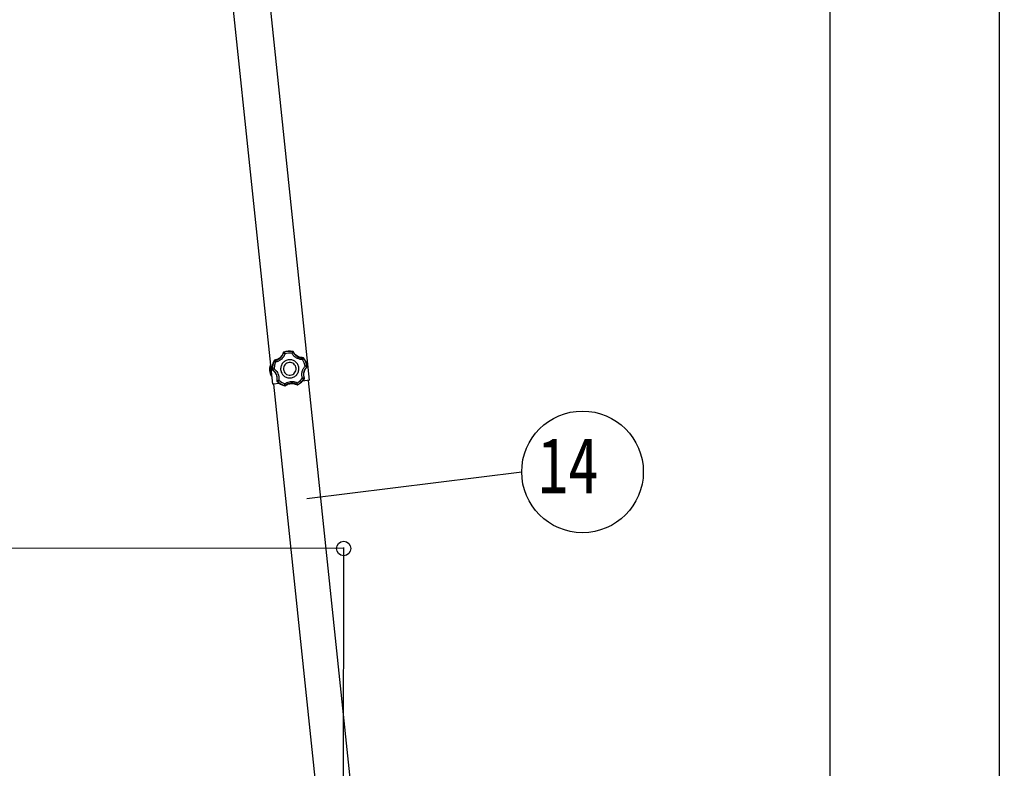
# Model space of a CAD drawing. Units: millimetres, scale not verified. Extents: x -10512 to 10512, y -7425 to 7425.
# Drawn here: x -4206 to -3045, y -4063 to -3176 of the extents above; entities that cross this region are included whole.
import ezdxf
from ezdxf.enums import TextEntityAlignment as Align

# ---------------------------------------------------------------- set-up
doc = ezdxf.new("R2010")
doc.units = ezdxf.units.MM
doc.header["$LTSCALE"] = 30
for name, color, linetype in [('0-4_YKK_13', 4, 'Continuous'), ('0-5_YKK_A1', 4, 'Continuous'), ('0-6_YKK_D', 6, 'Continuous')]:
    doc.layers.add(name, color=color, linetype=linetype)
doc.styles.add('ＭＳ ゴシック', font='')
doc.styles.get('ＭＳ ゴシック').set_extended_font_data('MS Gothic')

msp = doc.modelspace()

# ---------------------------------------------------------------- linework, layer by layer
at = {"layer": '0-4_YKK_13'}
for p, q in [((-3893.01, -3570.22), (-3893.32, -3570.56)), ((-3893.01, -3570.23), (-3893.32, -3570.56)), ((-3893.08, -3570.87), (-3893.32, -3570.56)), ((-3892.77, -3570.53), (-3893.08, -3570.87)), ((-3892.77, -3570.53), (-3893.08, -3570.87)), ((-3893.01, -3570.23), (-3892.77, -3570.53)), ((-3882.12, -3569.6), (-3881.94, -3569.26)), ((-3881.76, -3569.88), (-3882.12, -3569.6)), ((-3881.76, -3569.88), (-3882.12, -3569.6)), ((-3881.58, -3569.54), (-3881.94, -3569.26)), ((-3881.58, -3569.53), (-3881.94, -3569.26)), ((-3881.58, -3569.54), (-3881.76, -3569.88)), ((-3909, -3585.43), (-3908.29, -3585.37)), ((-3909, -3585.43), (-3908.44, -3591.9)), ((-3908.29, -3585.37), (-3907.16, -3598.32)), ((-3903.82, -3579.69), (-3904.19, -3579.95)), ((-3903.82, -3579.69), (-3904.19, -3579.95)), ((-3903.92, -3580.22), (-3904.19, -3579.95)), ((-3903.55, -3579.96), (-3903.92, -3580.23)), ((-3903.55, -3579.96), (-3903.92, -3580.22)), ((-3903.82, -3579.69), (-3903.55, -3579.96)), ((-3869.87, -3577.02), (-3869.66, -3576.7)), ((-3869.46, -3577.21), (-3869.87, -3577.02)), ((-3869.46, -3577.21), (-3869.87, -3577.02)), ((-3869.24, -3576.89), (-3869.66, -3576.7)), ((-3869.24, -3576.89), (-3869.66, -3576.7)), ((-3869.24, -3576.89), (-3869.46, -3577.21)), ((-3907.87, -3598.38), (-3908.44, -3591.9)), ((-3906.69, -3590.77), (-3906.33, -3590.64)), ((-3906.69, -3590.77), (-3906.47, -3591.17)), ((-3906.69, -3590.77), (-3906.47, -3591.17)), ((-3906.1, -3591.04), (-3906.47, -3591.17)), ((-3906.33, -3590.64), (-3906.1, -3591.04)), ((-3906.33, -3590.64), (-3906.1, -3591.04)), ((-3865.43, -3587.48), (-3865.28, -3587.05)), ((-3865.43, -3587.48), (-3865.28, -3587.05)), ((-3865.05, -3587.55), (-3865.43, -3587.48)), ((-3865.28, -3587.05), (-3864.9, -3587.12)), ((-3865.05, -3587.55), (-3864.9, -3587.12)), ((-3865.05, -3587.55), (-3864.9, -3587.12)), ((-3907.87, -3598.38), (-3907.16, -3598.32)), ((-3901.03, -3603.97), (-3900.69, -3603.8)), ((-3901.03, -3603.97), (-3900.9, -3604.41)), ((-3901.03, -3603.98), (-3900.9, -3604.41)), ((-3900.55, -3604.24), (-3900.9, -3604.41)), ((-3900.69, -3603.8), (-3900.55, -3604.24)), ((-3900.69, -3603.8), (-3900.55, -3604.24)), ((-3891.39, -3609.75), (-3890.94, -3609.66)), ((-3891.39, -3609.75), (-3890.94, -3609.66)), ((-3891.38, -3610.14), (-3891.39, -3609.75)), ((-3890.94, -3609.66), (-3890.93, -3610.04)), ((-3877.13, -3608.45), (-3876.67, -3608.46)), ((-3877.07, -3608.83), (-3877.13, -3608.45)), ((-3877.13, -3608.45), (-3876.67, -3608.46)), ((-3877.07, -3608.83), (-3876.62, -3608.84)), ((-3877.07, -3608.83), (-3876.62, -3608.84)), ((-3876.67, -3608.46), (-3876.62, -3608.84)), ((-3868.6, -3601.45), (-3868.55, -3600.99)), ((-3868.6, -3601.45), (-3868.55, -3600.99)), ((-3868.23, -3601.56), (-3868.6, -3601.45)), ((-3868.55, -3600.99), (-3868.18, -3601.1)), ((-3868.23, -3601.56), (-3868.18, -3601.1)), ((-3868.23, -3601.56), (-3868.18, -3601.1)), ((-3891.38, -3610.14), (-3890.93, -3610.04)), ((-3891.38, -3610.14), (-3890.93, -3610.04))]:
    msp.add_line(p, q, dxfattribs=at)
for points in [[(-3893.32, -3570.56), (-3893.51, -3571.21), (-3893.74, -3571.84), (-3893.97, -3572.38), (-3894.11, -3572.68), (-3894.26, -3572.98), (-3894.42, -3573.28), (-3894.58, -3573.57), (-3894.76, -3573.86), (-3895.37, -3574.76), (-3896.22, -3575.78), (-3897.18, -3576.71), (-3898.24, -3577.54), (-3899.37, -3578.24), (-3900.34, -3578.72), (-3900.65, -3578.85), (-3900.97, -3578.98), (-3901.28, -3579.09), (-3901.6, -3579.2), (-3901.92, -3579.3), (-3902.49, -3579.45), (-3903.15, -3579.58), (-3903.82, -3579.69)], [(-3903.55, -3579.96), (-3902.89, -3579.86), (-3902.24, -3579.72), (-3901.67, -3579.57), (-3901.35, -3579.47), (-3901.03, -3579.37), (-3900.72, -3579.26), (-3900.42, -3579.13), (-3900.11, -3579.01), (-3899.62, -3578.77), (-3899.04, -3578.47), (-3898.47, -3578.13), (-3898.17, -3577.93), (-3897.9, -3577.75), (-3897.63, -3577.55), (-3897.37, -3577.35), (-3897.11, -3577.14), (-3896.61, -3576.7), (-3895.7, -3575.75), (-3894.89, -3574.71), (-3894.37, -3573.91), (-3894.05, -3573.33), (-3893.76, -3572.73), (-3893.5, -3572.13), (-3893.28, -3571.5), (-3893.08, -3570.87)], [(-3893.08, -3570.87), (-3893.05, -3570.9), (-3892.97, -3570.95), (-3892.86, -3571.04), (-3892.71, -3571.14), (-3892.53, -3571.28), (-3892.33, -3571.43), (-3892.11, -3571.6), (-3891.88, -3571.78), (-3891.63, -3571.98), (-3891.39, -3572.18), (-3891.63, -3572.83), (-3891.9, -3573.47), (-3892.16, -3574.03), (-3892.32, -3574.34), (-3892.49, -3574.65), (-3892.66, -3574.95), (-3892.84, -3575.25), (-3893.03, -3575.54), (-3893.63, -3576.39), (-3894.52, -3577.44), (-3895.51, -3578.41), (-3895.87, -3578.71), (-3896.14, -3578.93), (-3896.41, -3579.14), (-3896.69, -3579.35), (-3896.98, -3579.55), (-3897.36, -3579.8), (-3897.95, -3580.16), (-3898.56, -3580.48), (-3899.18, -3580.78), (-3899.81, -3581.05), (-3900.46, -3581.29), (-3901.13, -3581.5), (-3901.8, -3581.68), (-3902.49, -3581.82)], [(-3881.94, -3569.26), (-3884.74, -3568.94), (-3887.54, -3568.99), (-3890.31, -3569.42), (-3893.01, -3570.22)], [(-3881.94, -3569.26), (-3884.74, -3568.94), (-3887.54, -3569), (-3890.31, -3569.43), (-3893.01, -3570.23)], [(-3882.12, -3569.6), (-3884.81, -3569.31), (-3887.51, -3569.36), (-3890.17, -3569.77), (-3892.77, -3570.53)], [(-3892.77, -3570.53), (-3892.74, -3570.57), (-3892.68, -3570.64), (-3892.58, -3570.75), (-3892.46, -3570.88), (-3892.32, -3571.05), (-3892.15, -3571.25), (-3891.97, -3571.46), (-3891.78, -3571.69), (-3891.59, -3571.93), (-3891.39, -3572.18)], [(-3883.2, -3571.46), (-3887.33, -3571.36), (-3891.39, -3572.18)], [(-3882.12, -3569.6), (-3882.15, -3569.64), (-3882.2, -3569.72), (-3882.27, -3569.84), (-3882.37, -3570), (-3882.48, -3570.19), (-3882.61, -3570.41), (-3882.75, -3570.65), (-3882.89, -3570.91), (-3883.05, -3571.18), (-3883.2, -3571.46)], [(-3881.76, -3569.88), (-3881.79, -3569.91), (-3881.85, -3569.98), (-3881.95, -3570.08), (-3882.08, -3570.21), (-3882.23, -3570.38), (-3882.4, -3570.56), (-3882.59, -3570.77), (-3882.79, -3570.99), (-3882.99, -3571.22), (-3883.2, -3571.46)], [(-3869.87, -3577.02), (-3869.89, -3577.06), (-3869.92, -3577.15), (-3869.96, -3577.29), (-3870.02, -3577.46), (-3870.09, -3577.67), (-3870.18, -3577.91), (-3870.27, -3578.17), (-3870.37, -3578.45), (-3870.48, -3578.74), (-3870.59, -3579.03), (-3871.3, -3579.01), (-3872, -3578.95), (-3872.7, -3578.86), (-3873.39, -3578.73), (-3874.07, -3578.57), (-3875.08, -3578.27), (-3876.37, -3577.77), (-3877.61, -3577.14), (-3878.14, -3576.82), (-3878.44, -3576.63), (-3878.73, -3576.44), (-3879.02, -3576.23), (-3879.3, -3576.02), (-3879.64, -3575.75), (-3880.17, -3575.3), (-3880.67, -3574.82), (-3881.16, -3574.32), (-3881.62, -3573.79), (-3882.05, -3573.24), (-3882.46, -3572.66), (-3882.85, -3572.07), (-3883.2, -3571.46)], [(-3881.76, -3569.88), (-3881.46, -3570.47), (-3881.12, -3571.05), (-3880.76, -3571.6), (-3880.37, -3572.14), (-3879.95, -3572.65), (-3879.51, -3573.14), (-3879.05, -3573.61), (-3878.56, -3574.05), (-3878.22, -3574.32), (-3877.96, -3574.53), (-3877.69, -3574.72), (-3877.42, -3574.91), (-3877.14, -3575.09), (-3876.76, -3575.32), (-3875.59, -3575.92), (-3874.37, -3576.4), (-3873.42, -3576.67), (-3873.1, -3576.75), (-3872.77, -3576.81), (-3872.44, -3576.87), (-3872.11, -3576.92), (-3871.79, -3576.96), (-3871.2, -3577.01), (-3870.54, -3577.03), (-3869.87, -3577.02)], [(-3869.66, -3576.7), (-3870.33, -3576.71), (-3871, -3576.69), (-3871.58, -3576.64), (-3871.92, -3576.6), (-3872.25, -3576.55), (-3872.58, -3576.49), (-3872.91, -3576.43), (-3873.24, -3576.35), (-3874.28, -3576.05), (-3875.52, -3575.55), (-3876.7, -3574.92), (-3877.81, -3574.18), (-3878.83, -3573.32), (-3879.59, -3572.54), (-3879.81, -3572.29), (-3880.02, -3572.03), (-3880.23, -3571.76), (-3880.43, -3571.49), (-3880.62, -3571.21), (-3880.94, -3570.72), (-3881.27, -3570.14), (-3881.58, -3569.53)], [(-3904.19, -3579.95), (-3905.36, -3582.51), (-3906.17, -3585.19), (-3906.62, -3587.96), (-3906.69, -3590.77)], [(-3904.19, -3579.95), (-3905.36, -3582.51), (-3906.17, -3585.19), (-3906.62, -3587.96), (-3906.69, -3590.77)], [(-3903.92, -3580.23), (-3905.03, -3582.69), (-3905.81, -3585.27), (-3906.24, -3587.94), (-3906.33, -3590.64)], [(-3903.92, -3580.23), (-3903.91, -3580.24), (-3903.9, -3580.26), (-3903.87, -3580.28), (-3903.84, -3580.32), (-3903.81, -3580.36), (-3903.76, -3580.41), (-3903.71, -3580.47), (-3903.66, -3580.53), (-3903.6, -3580.6), (-3903.53, -3580.68), (-3903.45, -3580.77), (-3903.29, -3580.95), (-3903.12, -3581.14), (-3902.98, -3581.3), (-3902.88, -3581.4), (-3902.79, -3581.5), (-3902.69, -3581.61), (-3902.59, -3581.72), (-3902.49, -3581.82), (-3903.86, -3585.73), (-3904.34, -3589.83)], [(-3903.55, -3579.96), (-3903.54, -3579.98), (-3903.53, -3580), (-3903.51, -3580.03), (-3903.49, -3580.07), (-3903.46, -3580.12), (-3903.43, -3580.18), (-3903.39, -3580.25), (-3903.35, -3580.32), (-3903.31, -3580.4), (-3903.26, -3580.49), (-3903.2, -3580.6), (-3903.09, -3580.8), (-3902.96, -3581.02), (-3902.85, -3581.21), (-3902.78, -3581.33), (-3902.71, -3581.45), (-3902.64, -3581.57), (-3902.56, -3581.7), (-3902.49, -3581.82)], [(-3874.96, -3588.97), (-3875.11, -3587.88), (-3875.36, -3586.83), (-3875.72, -3585.82), (-3876.17, -3584.86), (-3876.7, -3583.96), (-3877.32, -3583.12), (-3878.01, -3582.35), (-3878.77, -3581.65), (-3879.6, -3581.02), (-3880.48, -3580.47), (-3881.41, -3580.01), (-3882.39, -3579.64), (-3883.41, -3579.36), (-3884.46, -3579.19), (-3885.55, -3579.12), (-3886.65, -3579.16), (-3887.75, -3579.31), (-3888.8, -3579.57), (-3889.81, -3579.92), (-3890.76, -3580.37), (-3891.66, -3580.91), (-3892.5, -3581.52), (-3893.28, -3582.21), (-3893.98, -3582.98), (-3894.61, -3583.8), (-3895.15, -3584.68), (-3895.62, -3585.62), (-3895.99, -3586.6), (-3896.26, -3587.62), (-3896.44, -3588.67), (-3896.51, -3589.75), (-3896.47, -3590.86), (-3896.31, -3591.95), (-3896.06, -3593), (-3895.7, -3594.01), (-3895.25, -3594.97), (-3894.72, -3595.87), (-3894.1, -3596.71), (-3893.41, -3597.48)], [(-3868.55, -3600.99), (-3868.59, -3600.99), (-3868.69, -3600.99), (-3868.83, -3600.99), (-3869.02, -3600.99), (-3869.24, -3600.99), (-3869.49, -3600.98), (-3869.77, -3600.97), (-3870.06, -3600.96), (-3870.37, -3600.95), (-3870.69, -3600.93), (-3870.88, -3600.25), (-3871.04, -3599.57), (-3871.17, -3598.88), (-3871.27, -3598.18), (-3871.33, -3597.48), (-3871.35, -3596.43), (-3871.27, -3595.04), (-3871.06, -3593.67), (-3870.92, -3593.07), (-3870.83, -3592.73), (-3870.73, -3592.39), (-3870.63, -3592.05), (-3870.51, -3591.72), (-3870.36, -3591.31), (-3870.09, -3590.67), (-3869.8, -3590.04), (-3869.47, -3589.43), (-3869.11, -3588.82), (-3868.72, -3588.24), (-3868.3, -3587.67), (-3867.85, -3587.13), (-3867.38, -3586.6)], [(-3869.46, -3577.21), (-3869.48, -3577.25), (-3869.53, -3577.33), (-3869.6, -3577.45), (-3869.7, -3577.61), (-3869.81, -3577.8), (-3869.95, -3578.02), (-3870.09, -3578.26), (-3870.25, -3578.51), (-3870.42, -3578.77), (-3870.59, -3579.03)], [(-3867.38, -3586.6), (-3868.56, -3582.64), (-3870.59, -3579.03)], [(-3865.28, -3587.05), (-3865.83, -3584.4), (-3866.72, -3581.85), (-3867.93, -3579.45), (-3869.46, -3577.21)], [(-3864.9, -3587.12), (-3865.46, -3584.36), (-3866.38, -3581.71), (-3867.64, -3579.21), (-3869.24, -3576.89)], [(-3864.9, -3587.12), (-3865.46, -3584.36), (-3866.38, -3581.71), (-3867.64, -3579.21), (-3869.24, -3576.89)], [(-3865.28, -3587.05), (-3865.32, -3587.04), (-3865.42, -3587.02), (-3865.56, -3586.98), (-3865.74, -3586.94), (-3865.96, -3586.89), (-3866.2, -3586.84), (-3866.47, -3586.78), (-3866.77, -3586.72), (-3867.07, -3586.66), (-3867.38, -3586.6)], [(-3865.43, -3587.48), (-3865.47, -3587.46), (-3865.56, -3587.42), (-3865.69, -3587.36), (-3865.85, -3587.28), (-3866.05, -3587.19), (-3866.28, -3587.08), (-3866.53, -3586.97), (-3866.81, -3586.85), (-3867.09, -3586.72), (-3867.38, -3586.6)], [(-3906.47, -3591.17), (-3905.92, -3591.56), (-3905.39, -3591.97), (-3904.94, -3592.35), (-3904.7, -3592.58), (-3904.46, -3592.81), (-3904.22, -3593.06), (-3904, -3593.3), (-3903.77, -3593.56), (-3903.11, -3594.42), (-3902.4, -3595.54), (-3901.81, -3596.75), (-3901.35, -3598.01), (-3901.04, -3599.3), (-3900.88, -3600.37), (-3900.85, -3600.71), (-3900.83, -3601.04), (-3900.82, -3601.38), (-3900.81, -3601.72), (-3900.82, -3602.05), (-3900.85, -3602.64), (-3900.93, -3603.31), (-3901.03, -3603.98)], [(-3906.33, -3590.64), (-3906.29, -3590.62), (-3906.2, -3590.59), (-3906.07, -3590.53), (-3905.9, -3590.46), (-3905.69, -3590.37), (-3905.46, -3590.27), (-3905.2, -3590.17), (-3904.92, -3590.06), (-3904.63, -3589.95), (-3904.34, -3589.83)], [(-3906.1, -3591.04), (-3906.07, -3591.02), (-3905.99, -3590.96), (-3905.87, -3590.88), (-3905.72, -3590.77), (-3905.54, -3590.64), (-3905.34, -3590.5), (-3905.11, -3590.34), (-3904.86, -3590.18), (-3904.6, -3590.01), (-3904.34, -3589.83), (-3903.79, -3590.26), (-3903.26, -3590.72), (-3902.81, -3591.14), (-3902.57, -3591.39), (-3902.33, -3591.64), (-3902.09, -3591.9), (-3901.87, -3592.17), (-3901.64, -3592.44), (-3901.03, -3593.27), (-3900.3, -3594.44), (-3899.69, -3595.68), (-3899.51, -3596.11), (-3899.38, -3596.44), (-3899.26, -3596.77), (-3899.15, -3597.09), (-3899.05, -3597.43), (-3898.93, -3597.87), (-3898.78, -3598.54), (-3898.65, -3599.22), (-3898.56, -3599.9), (-3898.5, -3600.59), (-3898.47, -3601.28), (-3898.48, -3601.98), (-3898.52, -3602.68), (-3898.59, -3603.37)], [(-3900.69, -3603.8), (-3900.58, -3603.15), (-3900.51, -3602.48), (-3900.48, -3601.9), (-3900.47, -3601.56), (-3900.48, -3601.23), (-3900.49, -3600.9), (-3900.51, -3600.57), (-3900.54, -3600.24), (-3900.6, -3599.7), (-3900.71, -3599.05), (-3900.86, -3598.41), (-3900.96, -3598.06), (-3901.05, -3597.75), (-3901.15, -3597.43), (-3901.26, -3597.12), (-3901.39, -3596.81), (-3901.65, -3596.2), (-3902.27, -3595.04), (-3903, -3593.95), (-3903.61, -3593.21), (-3904.06, -3592.72), (-3904.54, -3592.26), (-3905.04, -3591.83), (-3905.56, -3591.42), (-3906.1, -3591.04)], [(-3893.41, -3597.48), (-3892.65, -3598.19), (-3891.83, -3598.81), (-3890.94, -3599.36), (-3890.01, -3599.82), (-3889.03, -3600.19), (-3888.01, -3600.47), (-3886.96, -3600.64), (-3885.87, -3600.71), (-3884.77, -3600.67), (-3883.67, -3600.52), (-3882.62, -3600.26), (-3881.61, -3599.91), (-3880.66, -3599.46), (-3879.76, -3598.92), (-3878.92, -3598.31), (-3878.14, -3597.62), (-3877.44, -3596.86), (-3876.81, -3596.03), (-3876.27, -3595.15), (-3875.81, -3594.21), (-3875.43, -3593.23), (-3875.16, -3592.22), (-3874.98, -3591.16), (-3874.91, -3590.08), (-3874.96, -3588.97)], [(-3865.43, -3587.48), (-3865.9, -3587.95), (-3866.35, -3588.45), (-3866.76, -3588.96), (-3867.15, -3589.5), (-3867.51, -3590.06), (-3867.84, -3590.63), (-3868.14, -3591.21), (-3868.41, -3591.82), (-3868.57, -3592.22), (-3868.68, -3592.53), (-3868.78, -3592.85), (-3868.88, -3593.17), (-3868.96, -3593.49), (-3869.06, -3593.92), (-3869.28, -3595.22), (-3869.35, -3596.52), (-3869.32, -3597.51), (-3869.29, -3597.84), (-3869.25, -3598.17), (-3869.2, -3598.5), (-3869.15, -3598.83), (-3869.08, -3599.15), (-3868.95, -3599.73), (-3868.77, -3600.36), (-3868.55, -3600.99)], [(-3868.18, -3601.1), (-3868.4, -3600.46), (-3868.59, -3599.82), (-3868.72, -3599.25), (-3868.79, -3598.92), (-3868.84, -3598.59), (-3868.89, -3598.26), (-3868.93, -3597.92), (-3868.96, -3597.59), (-3868.99, -3596.5), (-3868.9, -3595.17), (-3868.67, -3593.85), (-3868.3, -3592.57), (-3867.8, -3591.33), (-3867.29, -3590.37), (-3867.12, -3590.08), (-3866.94, -3589.8), (-3866.75, -3589.52), (-3866.55, -3589.25), (-3866.35, -3588.98), (-3865.98, -3588.52), (-3865.53, -3588.02), (-3865.05, -3587.55)], [(-3900.9, -3604.41), (-3898.83, -3606.32), (-3896.53, -3607.92), (-3894.03, -3609.2), (-3891.38, -3610.14)], [(-3900.9, -3604.41), (-3898.83, -3606.32), (-3896.53, -3607.92), (-3894.03, -3609.2), (-3891.38, -3610.14)], [(-3900.69, -3603.8), (-3900.64, -3603.79), (-3900.55, -3603.78), (-3900.41, -3603.75), (-3900.23, -3603.72), (-3900.01, -3603.68), (-3899.76, -3603.63), (-3899.49, -3603.57), (-3899.2, -3603.51), (-3898.9, -3603.44), (-3898.59, -3603.37)], [(-3900.55, -3604.24), (-3900.51, -3604.22), (-3900.42, -3604.19), (-3900.29, -3604.13), (-3900.12, -3604.06), (-3899.92, -3603.97), (-3899.68, -3603.87), (-3899.43, -3603.76), (-3899.16, -3603.64), (-3898.88, -3603.51), (-3898.59, -3603.37)], [(-3900.55, -3604.24), (-3898.55, -3606.06), (-3896.34, -3607.6), (-3893.94, -3608.83), (-3891.39, -3609.75)], [(-3898.59, -3603.37), (-3895.3, -3605.88), (-3891.54, -3607.61)], [(-3890.94, -3609.66), (-3890.95, -3609.62), (-3890.98, -3609.53), (-3891.03, -3609.39), (-3891.08, -3609.21), (-3891.15, -3609), (-3891.22, -3608.76), (-3891.3, -3608.5), (-3891.38, -3608.21), (-3891.46, -3607.91), (-3891.54, -3607.61), (-3890.96, -3607.21), (-3890.36, -3606.85), (-3889.74, -3606.51), (-3889.1, -3606.21), (-3888.46, -3605.93), (-3887.47, -3605.58), (-3886.12, -3605.23), (-3884.75, -3605.01), (-3884.14, -3604.96), (-3883.79, -3604.94), (-3883.43, -3604.92), (-3883.08, -3604.92), (-3882.73, -3604.93), (-3882.3, -3604.94), (-3881.6, -3605), (-3880.91, -3605.09), (-3880.22, -3605.21), (-3879.54, -3605.37), (-3878.86, -3605.56), (-3878.2, -3605.78), (-3877.54, -3606.04), (-3876.89, -3606.32)], [(-3891.39, -3609.75), (-3891.4, -3609.7), (-3891.4, -3609.61), (-3891.42, -3609.46), (-3891.43, -3609.28), (-3891.45, -3609.06), (-3891.47, -3608.81), (-3891.49, -3608.53), (-3891.51, -3608.23), (-3891.53, -3607.92), (-3891.54, -3607.61)], [(-3877.13, -3608.45), (-3877.72, -3608.15), (-3878.33, -3607.88), (-3878.95, -3607.64), (-3879.58, -3607.44), (-3880.22, -3607.26), (-3880.87, -3607.13), (-3881.52, -3607.03), (-3882.17, -3606.96), (-3882.61, -3606.93), (-3882.94, -3606.92), (-3883.27, -3606.92), (-3883.6, -3606.93), (-3883.93, -3606.95), (-3884.37, -3606.99), (-3885.67, -3607.18), (-3886.94, -3607.52), (-3887.87, -3607.86), (-3888.18, -3607.99), (-3888.48, -3608.12), (-3888.78, -3608.27), (-3889.07, -3608.42), (-3889.36, -3608.58), (-3889.86, -3608.89), (-3890.41, -3609.26), (-3890.94, -3609.66)], [(-3890.93, -3610.04), (-3890.39, -3609.64), (-3889.84, -3609.26), (-3889.34, -3608.96), (-3889.05, -3608.8), (-3888.75, -3608.64), (-3888.45, -3608.49), (-3888.14, -3608.35), (-3887.83, -3608.22), (-3886.81, -3607.85), (-3885.52, -3607.53), (-3884.19, -3607.34), (-3882.85, -3607.29), (-3881.52, -3607.39), (-3880.45, -3607.57), (-3880.12, -3607.65), (-3879.8, -3607.73), (-3879.47, -3607.83), (-3879.15, -3607.93), (-3878.84, -3608.04), (-3878.29, -3608.25), (-3877.67, -3608.52), (-3877.07, -3608.83)], [(-3877.13, -3608.45), (-3877.13, -3608.41), (-3877.11, -3608.31), (-3877.09, -3608.17), (-3877.07, -3607.99), (-3877.04, -3607.77), (-3877.01, -3607.52), (-3876.98, -3607.24), (-3876.95, -3606.95), (-3876.92, -3606.64), (-3876.89, -3606.32)], [(-3876.89, -3606.32), (-3873.49, -3603.97), (-3870.69, -3600.93)], [(-3876.67, -3608.46), (-3876.68, -3608.42), (-3876.68, -3608.32), (-3876.7, -3608.18), (-3876.71, -3607.99), (-3876.73, -3607.77), (-3876.76, -3607.52), (-3876.78, -3607.24), (-3876.82, -3606.95), (-3876.85, -3606.64), (-3876.89, -3606.32)], [(-3876.67, -3608.46), (-3874.32, -3607.12), (-3872.18, -3605.48), (-3870.26, -3603.59), (-3868.6, -3601.45)], [(-3876.62, -3608.85), (-3874.17, -3607.46), (-3871.93, -3605.77), (-3869.94, -3603.79), (-3868.23, -3601.56)], [(-3876.62, -3608.84), (-3874.17, -3607.46), (-3871.93, -3605.76), (-3869.95, -3603.79), (-3868.23, -3601.56)], [(-3868.6, -3601.45), (-3868.65, -3601.44), (-3868.74, -3601.42), (-3868.88, -3601.38), (-3869.06, -3601.34), (-3869.28, -3601.29), (-3869.53, -3601.23), (-3869.79, -3601.17), (-3870.08, -3601.09), (-3870.38, -3601.01), (-3870.69, -3600.93)]]:
    msp.add_lwpolyline(points, dxfattribs=at)
msp.add_lwpolyline([(-3878.24, -3589.26), (-3878.52, -3587.77), (-3879.08, -3586.4), (-3879.88, -3585.19), (-3880.89, -3584.17), (-3882.07, -3583.35), (-3883.4, -3582.77), (-3884.84, -3582.46), (-3886.36, -3582.44), (-3887.86, -3582.72), (-3889.22, -3583.28), (-3890.43, -3584.08), (-3891.46, -3585.09), (-3892.27, -3586.28), (-3892.85, -3587.61), (-3893.16, -3589.05), (-3893.18, -3590.57), (-3892.9, -3592.06), (-3892.34, -3593.43), (-3891.54, -3594.64), (-3890.53, -3595.66), (-3889.35, -3596.48), (-3888.02, -3597.06), (-3886.58, -3597.37), (-3885.06, -3597.39), (-3883.56, -3597.11), (-3882.2, -3596.55), (-3880.99, -3595.75), (-3879.96, -3594.74), (-3879.15, -3593.55), (-3878.57, -3592.22), (-3878.26, -3590.78)], close=True, dxfattribs=at)
msp.add_arc((-3889.6, -3590.26), 20, 166.03443, 203.96557, dxfattribs=at)
at = {"layer": '0-5_YKK_A1'}
for p, q in [((-3905.92, -3608.13), (-4073.16, -2016.89)), ((-3862.16, -3603.53), (-4029.4, -2012.29)), ((-3897.57, -3607.25), (-3905.92, -3608.13)), ((-3845.82, -4165.57), (-3904.43, -3607.97)), ((-3862.16, -3603.53), (-3870.51, -3604.41)), ((-3805.08, -4160.96), (-3863.65, -3603.69))]:
    msp.add_line(p, q, dxfattribs=at)
at = {"layer": '0-6_YKK_D'}
for p, q in [((-3045, -4190.21), (-3045, -1783.79)), ((-3245.8, -1987.64), (-3245.8, -4190.21)), ((-3865.62, -3743.31), (-3610.84, -3711.93)), ((-3821.78, -3802.62), (-5941.24, -3801.02)), ((-3822.07, -4184.13), (-3821.78, -3801.62))]:
    msp.add_line(p, q, dxfattribs=at)
for centre, radius in [((-3538.84, -3711.93), 72), ((-3821.78, -3802.62), 8.5)]:
    msp.add_circle(centre, radius, dxfattribs=at)

# ---------------------------------------------------------------- texts
at = {"layer": '0-6_YKK_D', "style": 'ＭＳ ゴシック', "width": 0.8}
msp.add_text('14', height=65.98, dxfattribs=at).set_placement((-3591.64, -3756.93), align=Align.BOTTOM_LEFT)

doc.saveas('drawing.dxf')
